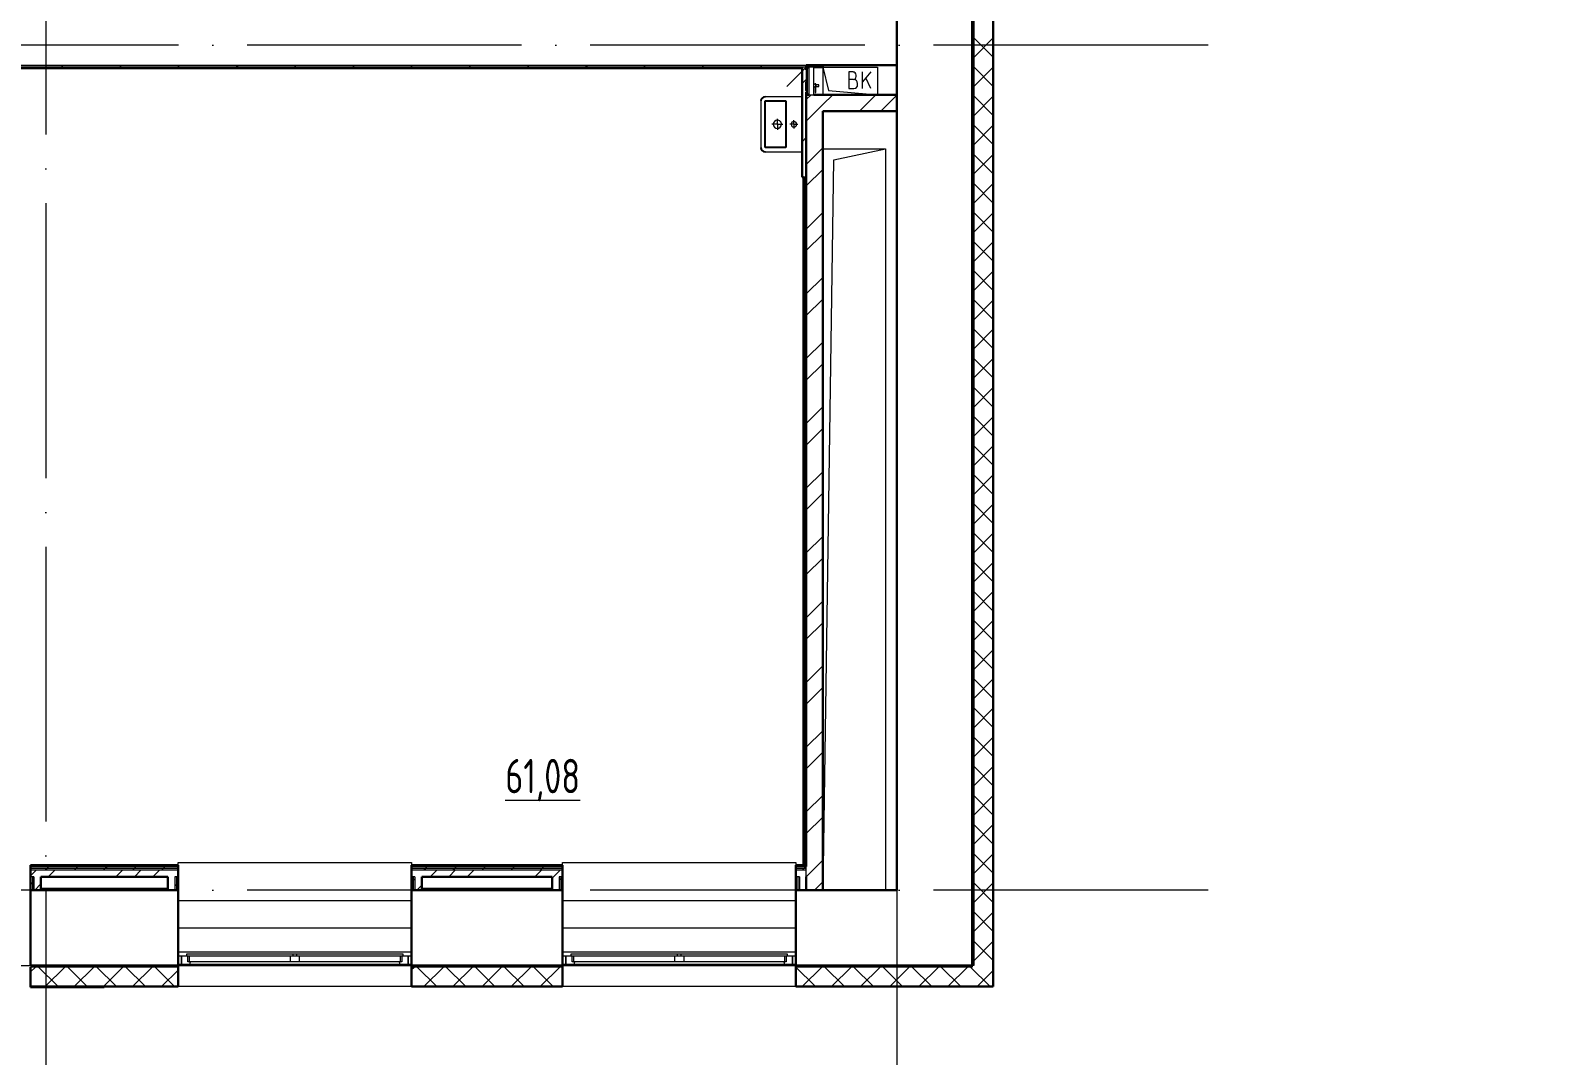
# Model space of a CAD drawing. Header units: millimetres. Extents: x -586848 to 520591, y -385801 to 675781.
# Drawn here: x 9278 to 20421, y -153036 to -145576 of the extents above; entities that cross this region are included whole.
import ezdxf
from ezdxf import colors
from ezdxf.entities.mleader import LeaderData, LeaderLine
from ezdxf.math import Vec2, Vec3

# ---------------------------------------------------------------- set-up
doc = ezdxf.new("R2010")
doc.units = ezdxf.units.MM
doc.linetypes.add('ADSK_Линия сетки', pattern=[25, 20, -2.5, 0, -2.5])
for name, color, linetype, lineweight in [('_ Окна', 7, 'Continuous', 9), ('RC-Выноски', 7, 'Continuous', 0), ('Марки помещений', 252, 'Continuous', 20), ('Оборудование', 8, 'Continuous', 18), ('Ограждение', 252, 'Continuous', 9), ('Окна', 252, 'Continuous', 9), ('Оси', 252, 'Continuous', 9), ('Перекрытие', 252, 'Continuous', 18), ('Стены внутренние', 7, 'Continuous', 18), ('Стены наружные', 7, 'Continuous', 18), ('Стены штриховка', 7, 'Continuous', 9)]:
    doc.layers.add(name, color=color, linetype=linetype, lineweight=lineweight)
doc.layers.add('Узлы', color=7, linetype='Continuous')
doc.styles.add('GOST Common_3', font='', dxfattribs={"height": 3.5})
doc.styles.add('RubezhCAD', font='', dxfattribs={"oblique": 10})
doc.styles.get('GOST Common_3').set_extended_font_data('GOST 2.304 type A')
doc.styles.get('RubezhCAD').set_extended_font_data('GOST type A')

# ---------------------------------------------------------------- blocks, each defined once
blk = doc.blocks.new('1 этаж')
at = {"layer": 'Стены наружные', "lineweight": 9, "true_color": 0x636466}
h = blk.add_hatch(dxfattribs=at)
h.set_pattern_fill('FP_41', color=251, style=0, pattern_type=2)
h.set_pattern_definition([(180, (-32119.82, 96), (-1e-14, -100), [])])
h.paths.add_polyline_path([(-66006, -20704), (-64731, -20704), (-64731, -20694), (-66006, -20694)])
h.paths.add_polyline_path([(2117, -20704), (2694, -20704), (2694, -20694), (1409, -20694), (1409, -20704)])
h.paths.add_polyline_path([(-63031, -20704), (-61881, -20704), (-61881, -20694), (-63031, -20694)])
h.paths.add_polyline_path([(-753, -20704), (-291, -20704), (-291, -20694), (-1391, -20694), (-1391, -20704)])
h.paths.add_polyline_path([(-60181, -20704), (-59051, -20704), (-59051, -20694), (-60181, -20694)])
h.paths.add_polyline_path([(-3623, -20704), (-3091, -20704), (-3091, -20694), (-4166, -20694), (-4166, -20704)])
h.paths.add_polyline_path([(-57351, -20704), (-56241, -20704), (-56241, -20694), (-57351, -20694)])
h.paths.add_polyline_path([(-5866, -20704), (-5866, -20694), (-6961, -20694), (-6961, -20704), (-6493, -20704)])
h.paths.add_polyline_path([(-54541, -20704), (-53451, -20704), (-53451, -20694), (-54541, -20694)])
h.paths.add_polyline_path([(-8661, -20704), (-8661, -20694), (-9766, -20694), (-9766, -20704), (-9363, -20704)])
h.paths.add_polyline_path([(-51751, -20704), (-50621, -20704), (-50621, -20694), (-51751, -20694)])
h.paths.add_polyline_path([(-11516, -20704), (-11466, -20704), (-11466, -20694), (-12546, -20694), (-12546, -20704), (-12234, -20704)])
h.paths.add_polyline_path([(-48921, -20704), (-47801, -20704), (-47801, -20694), (-48921, -20694)])
h.paths.add_polyline_path([(-14246, -20704), (-14246, -20694), (-15321, -20694), (-15321, -20704), (-14386, -20704)])
h.paths.add_polyline_path([(-46101, -20704), (-45031, -20704), (-45031, -20694), (-46101, -20694)])
h.paths.add_polyline_path([(-17256, -20704), (-17021, -20704), (-17021, -20694), (-18121, -20694), (-18121, -20704), (-17974, -20704)])
h.paths.add_polyline_path([(-43331, -20704), (-42231, -20704), (-42231, -20694), (-43331, -20694)])
h.paths.add_polyline_path([(-19821, -20704), (-19821, -20694), (-20921, -20694), (-20921, -20704), (-20127, -20704)])
h.paths.add_polyline_path([(-40531, -20704), (-39401, -20704), (-39401, -20694), (-40531, -20694)])
h.paths.add_polyline_path([(-22621, -20704), (-22621, -20694), (-23701, -20694), (-23701, -20704), (-22997, -20704)])
h.paths.add_polyline_path([(-25867, -20704), (-25401, -20704), (-25401, -20694), (-26501, -20694), (-26501, -20704), (-26499, -20704)])
h.paths.add_polyline_path([(-37701, -20704), (-36591, -20704), (-36591, -20694), (-37701, -20694)])
h.paths.add_polyline_path([(-28203, -20704), (-28201, -20704), (-28201, -20694), (-29241, -20694), (-29240, -20704), (-28378, -20704)])
h.paths.add_polyline_path([(-34891, -20704), (-33781, -20704), (-33781, -20694), (-34891, -20694)])
h.paths.add_polyline_path([(-30941, -20704), (-30941, -20694), (-32081, -20694), (-32080, -20704), (-31091, -20704)])
at = {"color": 251, "lineweight": 18, "true_color": 0x636466}
for p, q in [((1604, -14154), (1646, -14324)), ((1604, -14154), (2004, -14154)), ((1825, -14188), (1795, -14188)), ((1795, -14188), (1795, -14308)), ((1828, -14242), (1795, -14242)), ((1848, -14222), (1848, -14212)), ((1955, -14188), (1895, -14260)), ((1895, -14308), (1895, -14188)), ((1955, -14308), (1919, -14231)), ((2004, -14154), (2004, -14354)), ((1646, -14324), (2004, -14354)), ((1795, -14308), (1832, -14308)), ((1858, -14282), (1858, -14272)), ((1604, -14749), (2062, -14749)), ((1685, -14829), (2062, -14749)), ((2062, -14749), (2062, -20144)), ((1608, -20144), (1685, -14829))]:
    blk.add_line(p, q, dxfattribs=at)
for centre, radius, start, end in [((1825, -14212), 23.3, 0, 90), ((1828, -14222), 20, 270, 0), ((1828, -14272), 30, 0, 90), ((1832, -14282), 26.7, 270, 0)]:
    blk.add_arc(centre, radius, start, end, dxfattribs=at)
at = {"layer": '_ Окна', "color": 251, "true_color": 0x636466}
for p, q in [((-3066, -20626), (-3091, -20626)), ((-3091, -20684), (-3066, -20684)), ((-3066, -20684), (-3066, -20626)), ((-1391, -20626), (-1416, -20626)), ((-1416, -20626), (-1416, -20684)), ((-1416, -20684), (-1391, -20684)), ((-266, -20626), (-291, -20626)), ((-291, -20684), (-266, -20684)), ((-266, -20684), (-266, -20626)), ((1409, -20626), (1384, -20626)), ((1384, -20626), (1384, -20684)), ((1384, -20684), (1409, -20684))]:
    blk.add_line(p, q, dxfattribs=at)
at = {"layer": '_ Окна', "color": 251, "lineweight": 18, "true_color": 0x636466}
for p, q in [((-3028, -20626), (-3066, -20626)), ((-3066, -20626), (-3066, -20684)), ((-3066, -20684), (-3006, -20684)), ((-3020, -20667), (-3020, -20626)), ((-3008, -20667), (-3020, -20667)), ((-3006, -20684), (-3002, -20667)), ((-1480, -20667), (-1475, -20684)), ((-1475, -20684), (-1416, -20684)), ((-1462, -20667), (-1474, -20667)), ((-1462, -20626), (-1462, -20667)), ((-1416, -20626), (-1454, -20626)), ((-1416, -20684), (-1416, -20626)), ((-228, -20626), (-266, -20626)), ((-266, -20626), (-266, -20684)), ((-266, -20684), (-206, -20684)), ((-220, -20667), (-220, -20626)), ((-208, -20667), (-220, -20667)), ((-206, -20684), (-202, -20667)), ((1320, -20667), (1325, -20684)), ((1325, -20684), (1384, -20684)), ((1338, -20667), (1326, -20667)), ((1338, -20626), (1338, -20667)), ((1384, -20626), (1346, -20626)), ((1384, -20684), (1384, -20626))]:
    blk.add_line(p, q, dxfattribs=at)
at = {"layer": 'Оборудование', "color": 251, "true_color": 0x636466}
for p, q in [((1484, -14154), (1343, -14295)), ((1484, -14257), (1482, -14257)), ((1482, -14257), (1482, -14261)), ((1482, -14322), (1482, -14261)), ((1484, -14173), (1484, -14335)), ((1490, -14173), (1484, -14173)), ((1491, -14162), (1491, -14346)), ((1491, -14182), (1492, -14182)), ((1492, -14182), (1491, -14182)), ((1502, -14161), (1492, -14161)), ((1502, -14155), (1502, -14353)), ((1539, -14154), (1503, -14154)), ((1539, -14354), (1539, -14154)), ((1482, -14322), (1482, -14326)), ((1482, -14326), (1484, -14326)), ((1484, -14335), (1490, -14335)), ((1492, -14326), (1491, -14326)), ((1492, -14326), (1491, -14326)), ((1492, -14347), (1502, -14347)), ((1503, -14354), (1539, -14354)), ((1555, -14278), (1539, -14278)), ((1539, -14297), (1555, -14297)), ((1555, -14274), (1550, -14274)), ((1550, -14274), (1550, -14282)), ((1550, -14292), (1550, -14338)), ((1550, -14338), (1555, -14338)), ((1555, -14282), (1555, -14274)), ((1555, -14297), (1555, -14278)), ((1557, -14281), (1555, -14279)), ((1555, -14338), (1555, -14292)), ((1555, -14295), (1557, -14293)), ((1575, -14281), (1557, -14281)), ((1557, -14293), (1557, -14281)), ((1557, -14293), (1575, -14293)), ((1575, -14293), (1575, -14281))]:
    blk.add_line(p, q, dxfattribs=at)
for points, knots in [([(1491, -14171), (1491, -14171), (1491, -14172), (1491, -14172), (1491, -14172), (1491, -14172), (1491, -14172), (1491, -14172), (1490, -14173), (1490, -14173), (1490, -14173), (1490, -14173), (1490, -14173)], [-1, -1, -1, -1, -0.833333, -0.75, -0.666667, -0.583333, -0.5, -0.416667, -0.333333, -0.25, -0.166667, 0, 0, 0, 0]), ([(1492, -14161), (1492, -14161), (1492, -14161), (1492, -14161), (1492, -14161), (1491, -14161), (1491, -14161), (1491, -14161), (1491, -14161), (1491, -14162), (1491, -14162)], [-1, -1, -1, -1, -0.833333, -0.666667, -0.541667, -0.416667, -0.333333, -0.25, -0.166667, 0, 0, 0, 0]), ([(1503, -14154), (1503, -14154), (1503, -14154), (1502, -14154), (1502, -14154), (1502, -14154), (1502, -14154), (1502, -14154), (1502, -14155), (1502, -14155)], [-1, -1, -1, -1, -0.833333, -0.666667, -0.5, -0.333333, -0.25, -0.166667, 0, 0, 0, 0]), ([(1490, -14335), (1490, -14335), (1490, -14335), (1490, -14335), (1490, -14335), (1491, -14335), (1491, -14335), (1491, -14335), (1491, -14335), (1491, -14336), (1491, -14336), (1491, -14336), (1491, -14336)], [0, 0, 0, 0, 0.166667, 0.25, 0.333333, 0.416667, 0.5, 0.583333, 0.666667, 0.75, 0.833333, 1, 1, 1, 1]), ([(1491, -14346), (1491, -14346), (1491, -14346), (1491, -14346), (1491, -14346), (1491, -14346), (1492, -14346), (1492, -14347), (1492, -14347), (1492, -14347), (1492, -14347)], [0, 0, 0, 0, 0.166667, 0.25, 0.333333, 0.416667, 0.541667, 0.666667, 0.833333, 1, 1, 1, 1]), ([(1502, -14353), (1502, -14353), (1502, -14353), (1502, -14353), (1502, -14353), (1502, -14353), (1502, -14354), (1503, -14354), (1503, -14354), (1503, -14354)], [0, 0, 0, 0, 0.166667, 0.25, 0.333333, 0.5, 0.666667, 0.833333, 1, 1, 1, 1])]:
    blk.add_open_spline(points, degree=3, knots=knots, dxfattribs=at)
at = {"layer": 'Ограждение', "color": 251, "true_color": 0x636466}
for p, q in [((-6741, -14164), (1454, -14164)), ((1459, -15229), (1464, -15229)), ((1459, -15229), (1459, -19962)), ((-3091, -19962), (-3091, -19944)), ((-3091, -19944), (-1391, -19944)), ((-1391, -19944), (-1391, -19962)), ((-291, -19962), (-291, -19944)), ((-291, -19944), (1409, -19944)), ((1409, -19944), (1409, -19962)), ((-3091, -20219), (-1391, -20219)), ((-291, -20219), (1409, -20219)), ((-3091, -20419), (-1391, -20419)), ((-291, -20419), (1409, -20419)), ((-3091, -20594), (-1391, -20594)), ((-291, -20594), (1409, -20594))]:
    blk.add_line(p, q, dxfattribs=at)
at = {"layer": 'Окна', "color": 251, "true_color": 0x636466}
for p, q in [((-3028, -20609), (-2256, -20609)), ((-3028, -20626), (-3028, -20609)), ((-2256, -20609), (-2226, -20609)), ((-2256, -20609), (-2256, -20626)), ((-2226, -20609), (-1454, -20609)), ((-2226, -20626), (-2226, -20609)), ((-1454, -20609), (-1454, -20626)), ((-228, -20609), (544, -20609)), ((-228, -20626), (-228, -20609)), ((544, -20609), (574, -20609)), ((544, -20609), (544, -20626)), ((574, -20609), (1346, -20609)), ((574, -20626), (574, -20609)), ((1346, -20609), (1346, -20626)), ((-2256, -20626), (-3028, -20626)), ((-3008, -20667), (-3008, -20626)), ((-2276, -20667), (-3008, -20667)), ((-3006, -20684), (-1475, -20684)), ((-2276, -20626), (-2276, -20667)), ((-2206, -20667), (-2276, -20667)), ((-2226, -20626), (-2256, -20626)), ((-1454, -20626), (-2226, -20626)), ((-2206, -20667), (-2206, -20626)), ((-1474, -20667), (-2206, -20667)), ((-1474, -20626), (-1474, -20667)), ((544, -20626), (-228, -20626)), ((-208, -20667), (-208, -20626)), ((524, -20667), (-208, -20667)), ((-206, -20684), (1325, -20684)), ((524, -20626), (524, -20667)), ((594, -20667), (524, -20667)), ((574, -20626), (544, -20626)), ((1346, -20626), (574, -20626)), ((594, -20667), (594, -20626)), ((1326, -20667), (594, -20667)), ((1326, -20626), (1326, -20667))]:
    blk.add_line(p, q, dxfattribs=at)
at = {"layer": 'Оси', "color": 251, "linetype": 'ADSK_Линия сетки', "ltscale": 100, "true_color": 0x636466}
for p, q in [((-4056, -2644), (-4056, -33770)), ((2144, -2644), (2144, -33770)), ((4411, -13994), (-72528, -13994)), ((4411, -20144), (-72528, -20144))]:
    blk.add_line(p, q, dxfattribs=at)
at = {"layer": 'Перекрытие', "color": 251, "ltscale": 100, "true_color": 0x636466}
for p, q in [((1604, -14154), (2004, -14154)), ((2004, -14154), (2004, -14354))]:
    blk.add_line(p, q, dxfattribs=at)
at = {"layer": 'Стены внутренние', "color": 251, "lineweight": 30, "true_color": 0x636466}
for p, q in [((2694, -20694), (2694, -13354)), ((2846, -20846), (2846, -13354)), ((2144, -13429), (2144, -14354)), ((1604, -14139), (2144, -14139)), ((2144, -14474), (2144, -20144)), ((-4166, -20144), (-4166, -20694)), ((-3166, -20144), (-4091, -20144)), ((-3091, -20694), (-3091, -20144)), ((-1391, -20144), (-1391, -20694)), ((-366, -20144), (-1316, -20144)), ((-291, -20694), (-291, -20144)), ((1409, -20144), (1409, -20694)), ((2144, -20144), (1604, -20144)), ((-4166, -20694), (-3091, -20694)), ((-4166, -20704), (-4166, -20846)), ((-3091, -20846), (-3091, -20704)), ((-1391, -20694), (-291, -20694)), ((-1391, -20704), (-1391, -20846)), ((-291, -20846), (-291, -20704)), ((1409, -20694), (2694, -20694)), ((1409, -20704), (1409, -20846)), ((-4166, -20846), (-3091, -20846)), ((-1391, -20846), (-291, -20846)), ((1409, -20846), (2846, -20846))]:
    blk.add_line(p, q, dxfattribs=at)
at = {"layer": 'Стены внутренние', "color": 251, "linetype": 'Continuous', "lineweight": 9, "true_color": 0x636466}
for p, q in [((2844, -14079), (2704, -13939)), ((2704, -14082), (2844, -13942)), ((2844, -14291), (2704, -14151)), ((2704, -14295), (2844, -14155)), ((2844, -14230), (2846, -14230)), ((2844, -14503), (2704, -14363)), ((2704, -14507), (2844, -14367)), ((2844, -14715), (2704, -14575)), ((2704, -14719), (2844, -14579)), ((2844, -14636), (2846, -14636)), ((2844, -14928), (2704, -14788)), ((2704, -14931), (2844, -14791)), ((2844, -15140), (2704, -15000)), ((2704, -15143), (2844, -15003)), ((2844, -14941), (2846, -14941)), ((2846, -15029), (2844, -15033)), ((2846, -15042), (2844, -15038)), ((2844, -15352), (2704, -15212)), ((2704, -15355), (2844, -15215)), ((2844, -15347), (2846, -15347)), ((2844, -15564), (2704, -15424)), ((2704, -15567), (2844, -15427)), ((2844, -15776), (2704, -15636)), ((2704, -15780), (2844, -15640)), ((2844, -15754), (2846, -15754)), ((2844, -15988), (2704, -15848)), ((2704, -15992), (2844, -15852)), ((2844, -16200), (2704, -16060)), ((2704, -16204), (2844, -16064)), ((2844, -16058), (2846, -16058)), ((2844, -16413), (2704, -16273)), ((2704, -16416), (2844, -16276)), ((2844, -16625), (2704, -16485)), ((2704, -16628), (2844, -16488)), ((2844, -16465), (2846, -16465)), ((2844, -16837), (2704, -16697)), ((2704, -16840), (2844, -16700)), ((2844, -17049), (2704, -16909)), ((2704, -17052), (2844, -16912)), ((2844, -16871), (2846, -16871)), ((2844, -17261), (2704, -17121)), ((2704, -17264), (2844, -17124)), ((2844, -17176), (2846, -17176)), ((2844, -17473), (2704, -17333)), ((2704, -17477), (2844, -17337)), ((2844, -17685), (2704, -17545)), ((2704, -17689), (2844, -17549)), ((2844, -17582), (2846, -17582)), ((2844, -17897), (2704, -17757)), ((2704, -17901), (2844, -17761)), ((2844, -18110), (2704, -17970)), ((2704, -18113), (2844, -17973)), ((2844, -17989), (2846, -17989)), ((2846, -18078), (2844, -18081)), ((2846, -18090), (2844, -18086)), ((2844, -18322), (2704, -18182)), ((2704, -18325), (2844, -18185)), ((2844, -18294), (2846, -18294)), ((2844, -18534), (2704, -18394)), ((2704, -18537), (2844, -18397)), ((2844, -18746), (2704, -18606)), ((2704, -18749), (2844, -18609)), ((2846, -18687), (2844, -18690)), ((2846, -18699), (2844, -18696)), ((2844, -18700), (2846, -18700)), ((2844, -18958), (2704, -18818)), ((2704, -18962), (2844, -18822)), ((2844, -19170), (2704, -19030)), ((2704, -19174), (2844, -19034)), ((2844, -19106), (2846, -19106)), ((2844, -19382), (2704, -19242)), ((2704, -19386), (2844, -19246)), ((2844, -19595), (2704, -19455)), ((2704, -19598), (2844, -19458)), ((2844, -19411), (2846, -19411)), ((2846, -19500), (2844, -19503)), ((2844, -19807), (2704, -19667)), ((2704, -19810), (2844, -19670)), ((2844, -19818), (2846, -19818)), ((2844, -20019), (2704, -19879)), ((2704, -20022), (2844, -19882)), ((2844, -20231), (2704, -20091)), ((2704, -20234), (2844, -20094)), ((2844, -20224), (2846, -20224)), ((2844, -20443), (2704, -20303)), ((2704, -20446), (2844, -20306)), ((2844, -20655), (2704, -20515)), ((2704, -20659), (2844, -20519)), ((2844, -20529), (2846, -20529)), ((-4166, -20740), (-4129, -20704)), ((-3968, -20844), (-4108, -20704)), ((-4057, -20844), (-3917, -20704)), ((-3755, -20844), (-3895, -20704)), ((-3845, -20844), (-3705, -20704)), ((-3543, -20844), (-3683, -20704)), ((-3633, -20844), (-3493, -20704)), ((-3331, -20844), (-3471, -20704)), ((-3421, -20844), (-3281, -20704)), ((-3119, -20844), (-3259, -20704)), ((-3209, -20844), (-3091, -20726)), ((-1391, -20723), (-1371, -20704)), ((-1210, -20844), (-1350, -20704)), ((-1299, -20844), (-1159, -20704)), ((-998, -20844), (-1138, -20704)), ((-1087, -20844), (-947, -20704)), ((-786, -20844), (-926, -20704)), ((-875, -20844), (-735, -20704)), ((-573, -20844), (-713, -20704)), ((-663, -20844), (-523, -20704)), ((-361, -20844), (-501, -20704)), ((-451, -20844), (-311, -20704)), ((1548, -20844), (1409, -20705)), ((1458, -20844), (1598, -20704)), ((1760, -20844), (1620, -20704)), ((1671, -20844), (1811, -20704)), ((1972, -20844), (1832, -20704)), ((1883, -20844), (2023, -20704)), ((2184, -20844), (2044, -20704)), ((2095, -20844), (2235, -20704)), ((2396, -20844), (2256, -20704)), ((2307, -20844), (2447, -20704)), ((2608, -20844), (2468, -20704)), ((2519, -20844), (2659, -20704)), ((2821, -20844), (2681, -20704)), ((-293, -20834), (-291, -20834)), ((2731, -20844), (2844, -20731)), ((-4148, -20844), (-4149, -20846)), ((-4127, -20846), (-4128, -20844)), ((-3540, -20846), (-3541, -20844)), ((-1332, -20844), (-1333, -20846)), ((-511, -20844), (-512, -20846)), ((1484, -20844), (1483, -20846)), ((1739, -20846), (1738, -20844)), ((2305, -20844), (2304, -20846)), ((2326, -20846), (2324, -20844)), ((2540, -20844), (2538, -20846))]:
    blk.add_line(p, q, dxfattribs=at)
at = {"layer": 'Стены внутренние', "color": 251, "true_color": 0x636466}
for p, q in [((-4671, -14139), (1484, -14139)), ((-1391, -20694), (-3091, -20694)), ((1409, -20694), (-291, -20694)), ((-1391, -20846), (-3091, -20846)), ((1409, -20846), (-291, -20846))]:
    blk.add_line(p, q, dxfattribs=at)
at = {"layer": 'Стены наружные', "color": 251, "linetype": 'Continuous', "lineweight": 9, "true_color": 0x636466}
for p, q in [((2704, -13904), (2694, -13904)), ((2704, -14004), (2694, -14004)), ((-3943, -14154), (-3928, -14139)), ((-3519, -14154), (-3504, -14139)), ((-3095, -14154), (-3080, -14139)), ((-2670, -14154), (-2655, -14139)), ((-2246, -14154), (-2231, -14139)), ((-1822, -14154), (-1807, -14139)), ((-1398, -14154), (-1383, -14139)), ((-973, -14154), (-958, -14139)), ((-549, -14154), (-534, -14139)), ((-125, -14154), (-110, -14139)), ((299, -14154), (314, -14139)), ((724, -14154), (739, -14139)), ((1148, -14154), (1163, -14139)), ((2704, -14104), (2694, -14104)), ((-4160, -14159), (-4155, -14154)), ((-4090, -14159), (-4085, -14154)), ((-4019, -14159), (-4014, -14154)), ((-3948, -14159), (-3943, -14154)), ((-3877, -14159), (-3872, -14154)), ((-3807, -14159), (-3802, -14154)), ((-3736, -14159), (-3731, -14154)), ((-3665, -14159), (-3660, -14154)), ((-3595, -14159), (-3590, -14154)), ((-3524, -14159), (-3519, -14154)), ((-3453, -14159), (-3448, -14154)), ((-3382, -14159), (-3377, -14154)), ((-3312, -14159), (-3307, -14154)), ((-3241, -14159), (-3236, -14154)), ((-3170, -14159), (-3165, -14154)), ((-3100, -14159), (-3095, -14154)), ((-3029, -14159), (-3024, -14154)), ((-2958, -14159), (-2953, -14154)), ((-2887, -14159), (-2882, -14154)), ((-2817, -14159), (-2812, -14154)), ((-2746, -14159), (-2741, -14154)), ((-2675, -14159), (-2670, -14154)), ((-2605, -14159), (-2600, -14154)), ((-2534, -14159), (-2529, -14154)), ((-2463, -14159), (-2458, -14154)), ((-2393, -14159), (-2388, -14154)), ((-2322, -14159), (-2317, -14154)), ((-2251, -14159), (-2246, -14154)), ((-2180, -14159), (-2175, -14154)), ((-2110, -14159), (-2105, -14154)), ((-2039, -14159), (-2034, -14154)), ((-1968, -14159), (-1963, -14154)), ((-1898, -14159), (-1893, -14154)), ((-1827, -14159), (-1822, -14154)), ((-1756, -14159), (-1751, -14154)), ((-1685, -14159), (-1680, -14154)), ((-1615, -14159), (-1610, -14154)), ((-1544, -14159), (-1539, -14154)), ((-1473, -14159), (-1468, -14154)), ((-1403, -14159), (-1398, -14154)), ((-1332, -14159), (-1327, -14154)), ((-1261, -14159), (-1256, -14154)), ((-1190, -14159), (-1185, -14154)), ((-1120, -14159), (-1115, -14154)), ((-1049, -14159), (-1044, -14154)), ((-978, -14159), (-973, -14154)), ((-908, -14159), (-903, -14154)), ((-837, -14159), (-832, -14154)), ((-766, -14159), (-761, -14154)), ((-695, -14159), (-690, -14154)), ((-625, -14159), (-620, -14154)), ((-554, -14159), (-549, -14154)), ((-483, -14159), (-478, -14154)), ((-413, -14159), (-408, -14154)), ((-342, -14159), (-337, -14154)), ((-271, -14159), (-266, -14154)), ((-200, -14159), (-195, -14154)), ((-130, -14159), (-125, -14154)), ((-59, -14159), (-54, -14154)), ((12, -14159), (17, -14154)), ((82, -14159), (87, -14154)), ((153, -14159), (158, -14154)), ((224, -14159), (229, -14154)), ((294, -14159), (299, -14154)), ((365, -14159), (370, -14154)), ((436, -14159), (441, -14154)), ((507, -14159), (512, -14154)), ((577, -14159), (582, -14154)), ((648, -14159), (653, -14154)), ((719, -14159), (724, -14154)), ((789, -14159), (794, -14154)), ((860, -14159), (865, -14154)), ((931, -14159), (936, -14154)), ((1002, -14159), (1007, -14154)), ((1072, -14159), (1077, -14154)), ((1143, -14159), (1148, -14154)), ((1214, -14159), (1219, -14154)), ((1284, -14159), (1289, -14154)), ((1355, -14159), (1360, -14154)), ((1426, -14159), (1431, -14154)), ((1454, -14272), (1484, -14242)), ((2704, -14204), (2694, -14204)), ((1484, -14389), (1520, -14354)), ((1604, -14426), (1677, -14354)), ((1871, -14474), (1991, -14354)), ((2028, -14474), (2144, -14358)), ((2704, -14304), (2694, -14304)), ((1484, -14546), (1604, -14426)), ((2704, -14404), (2694, -14404)), ((2704, -14504), (2694, -14504)), ((1454, -14696), (1484, -14666)), ((2704, -14604), (2694, -14604)), ((2704, -14704), (2694, -14704)), ((1484, -14861), (1604, -14741)), ((2704, -14804), (2694, -14804)), ((1484, -15018), (1604, -14898)), ((2704, -14904), (2694, -14904)), ((1464, -14969), (1469, -14964)), ((1464, -15040), (1469, -15035)), ((1480, -19967), (1480, -14954)), ((2704, -15004), (2694, -15004)), ((1464, -15110), (1469, -15105)), ((2704, -15104), (2694, -15104)), ((1464, -15181), (1469, -15176)), ((1464, -15252), (1469, -15247)), ((1484, -15332), (1604, -15212)), ((2704, -15204), (2694, -15204)), ((1464, -15322), (1469, -15317)), ((1484, -15489), (1604, -15369)), ((2704, -15304), (2694, -15304)), ((1464, -15393), (1469, -15388)), ((1464, -15464), (1469, -15459)), ((2704, -15404), (2694, -15404)), ((1464, -15535), (1469, -15530)), ((1464, -15605), (1469, -15600)), ((2704, -15504), (2694, -15504)), ((1464, -15676), (1469, -15671)), ((1484, -15804), (1604, -15684)), ((2704, -15604), (2694, -15604)), ((2704, -15704), (2694, -15704)), ((1464, -15747), (1469, -15742)), ((1464, -15817), (1469, -15812)), ((2704, -15804), (2694, -15804)), ((1464, -15888), (1469, -15883)), ((1484, -15961), (1604, -15841)), ((2704, -15904), (2694, -15904)), ((1464, -15959), (1469, -15954)), ((1464, -16030), (1469, -16025)), ((2704, -16004), (2694, -16004)), ((1464, -16100), (1469, -16095)), ((1484, -16275), (1604, -16155)), ((2704, -16104), (2694, -16104)), ((1464, -16171), (1469, -16166)), ((1464, -16242), (1469, -16237)), ((2704, -16204), (2694, -16204)), ((1464, -16312), (1469, -16307)), ((1464, -16383), (1469, -16378)), ((1484, -16432), (1604, -16312)), ((2704, -16304), (2694, -16304)), ((1464, -16454), (1469, -16449)), ((2704, -16404), (2694, -16404)), ((1464, -16525), (1469, -16520)), ((1464, -16595), (1469, -16590)), ((2704, -16504), (2694, -16504)), ((1464, -16666), (1469, -16661)), ((1484, -16747), (1604, -16627)), ((2704, -16604), (2694, -16604)), ((2704, -16704), (2694, -16704)), ((1464, -16737), (1469, -16732)), ((1464, -16807), (1469, -16802)), ((1484, -16904), (1604, -16784)), ((2704, -16804), (2694, -16804)), ((1464, -16878), (1469, -16873)), ((2704, -16904), (2694, -16904)), ((1464, -16949), (1469, -16944)), ((1464, -17020), (1469, -17015)), ((2704, -17004), (2694, -17004)), ((1464, -17090), (1469, -17085)), ((1464, -17161), (1469, -17156)), ((1484, -17218), (1604, -17098)), ((2704, -17104), (2694, -17104)), ((1464, -17232), (1469, -17227)), ((1484, -17375), (1604, -17255)), ((2704, -17204), (2694, -17204)), ((1464, -17302), (1469, -17297)), ((1464, -17373), (1469, -17368)), ((2704, -17304), (2694, -17304)), ((1464, -17444), (1469, -17439)), ((2704, -17404), (2694, -17404)), ((1464, -17515), (1469, -17510)), ((1464, -17585), (1469, -17580)), ((1484, -17689), (1604, -17569)), ((2704, -17504), (2694, -17504)), ((2704, -17604), (2694, -17604)), ((1464, -17656), (1469, -17651)), ((2704, -17704), (2694, -17704)), ((1464, -17727), (1469, -17722)), ((1464, -17797), (1469, -17792)), ((1484, -17847), (1604, -17727)), ((2704, -17804), (2694, -17804)), ((1464, -17868), (1469, -17863)), ((1464, -17939), (1469, -17934)), ((2704, -17904), (2694, -17904)), ((1464, -18009), (1469, -18004)), ((1484, -18161), (1604, -18041)), ((2704, -18004), (2694, -18004)), ((1464, -18080), (1469, -18075)), ((1464, -18151), (1469, -18146)), ((2704, -18104), (2694, -18104)), ((1464, -18222), (1469, -18217)), ((1484, -18318), (1604, -18198)), ((2704, -18204), (2694, -18204)), ((1464, -18292), (1469, -18287)), ((1464, -18363), (1469, -18358)), ((2704, -18304), (2694, -18304)), ((1464, -18434), (1469, -18429)), ((2704, -18404), (2694, -18404)), ((1464, -18504), (1469, -18499)), ((1464, -18575), (1469, -18570)), ((1484, -18632), (1604, -18512)), ((2704, -18504), (2694, -18504)), ((2704, -18604), (2694, -18604)), ((1464, -18646), (1469, -18641)), ((1464, -18717), (1469, -18712)), ((1484, -18790), (1604, -18670)), ((2704, -18704), (2694, -18704)), ((1464, -18787), (1469, -18782)), ((2704, -18804), (2694, -18804)), ((1464, -18858), (1469, -18853)), ((1464, -18929), (1469, -18924)), ((2704, -18904), (2694, -18904)), ((1464, -18999), (1469, -18994)), ((1484, -19104), (1604, -18984)), ((2704, -19004), (2694, -19004)), ((1464, -19070), (1469, -19065)), ((1464, -19141), (1469, -19136)), ((1484, -19261), (1604, -19141)), ((2704, -19104), (2694, -19104)), ((1464, -19212), (1469, -19207)), ((1464, -19282), (1469, -19277)), ((2704, -19204), (2694, -19204)), ((1464, -19353), (1469, -19348)), ((2704, -19304), (2694, -19304)), ((1464, -19424), (1469, -19419)), ((1464, -19494), (1469, -19489)), ((1484, -19575), (1604, -19455)), ((2704, -19404), (2694, -19404)), ((1464, -19565), (1469, -19560)), ((2704, -19504), (2694, -19504)), ((2704, -19604), (2694, -19604)), ((1464, -19636), (1469, -19631)), ((1464, -19707), (1469, -19702)), ((1484, -19733), (1604, -19613)), ((2704, -19704), (2694, -19704)), ((1464, -19777), (1469, -19772)), ((2704, -19804), (2694, -19804)), ((1464, -19848), (1469, -19843)), ((1464, -19919), (1469, -19914)), ((1484, -20047), (1604, -19927)), ((2704, -19904), (2694, -19904)), ((-4166, -19963), (-4165, -19962)), ((-4166, -20039), (-4123, -19997)), ((-4099, -19967), (-4094, -19962)), ((-4059, -19997), (-4046, -19984)), ((-4046, -19984), (-4034, -19972)), ((-4038, -20047), (-3988, -19997)), ((-4029, -19967), (-4024, -19962)), ((-3958, -19967), (-3953, -19962)), ((-3887, -19967), (-3882, -19962)), ((-3847, -19997), (-3834, -19984)), ((-3834, -19984), (-3822, -19972)), ((-3822, -19972), (-3817, -19967)), ((-3817, -19967), (-3812, -19962)), ((-3746, -19967), (-3741, -19962)), ((-3675, -19967), (-3670, -19962)), ((-3634, -19997), (-3622, -19984)), ((-3622, -19984), (-3609, -19972)), ((-3604, -19967), (-3599, -19962)), ((-3545, -20047), (-3495, -19997)), ((-3534, -19967), (-3529, -19962)), ((-3463, -19967), (-3458, -19962)), ((-3422, -19997), (-3410, -19984)), ((-3410, -19984), (-3397, -19972)), ((-3410, -20047), (-3360, -19997)), ((-3397, -19972), (-3392, -19967)), ((-3392, -19967), (-3387, -19962)), ((-3322, -19967), (-3317, -19962)), ((-3275, -20047), (-3225, -19997)), ((-3251, -19967), (-3246, -19962)), ((-3210, -19997), (-3198, -19984)), ((-3198, -19984), (-3185, -19972)), ((-3180, -19967), (-3175, -19962)), ((-3109, -19967), (-3104, -19962)), ((-1342, -19967), (-1337, -19962)), ((-1301, -19997), (-1288, -19984)), ((-1288, -19984), (-1276, -19972)), ((-1276, -19972), (-1271, -19967)), ((-1271, -19967), (-1266, -19962)), ((-1255, -20047), (-1205, -19997)), ((-1200, -19967), (-1195, -19962)), ((-1130, -19967), (-1125, -19962)), ((-1120, -20047), (-1070, -19997)), ((-1089, -19997), (-1076, -19984)), ((-1076, -19984), (-1064, -19972)), ((-1059, -19967), (-1054, -19962)), ((-988, -19967), (-983, -19962)), ((-985, -20047), (-935, -19997)), ((-917, -19967), (-912, -19962)), ((-877, -19997), (-864, -19984)), ((-864, -19984), (-852, -19972)), ((-852, -19972), (-847, -19967)), ((-847, -19967), (-842, -19962)), ((-776, -19967), (-771, -19962)), ((-705, -19967), (-700, -19962)), ((-665, -19997), (-652, -19984)), ((-652, -19984), (-640, -19972)), ((-635, -19967), (-630, -19962)), ((-564, -19967), (-559, -19962)), ((-493, -19967), (-488, -19962)), ((-492, -20047), (-442, -19997)), ((-452, -19997), (-440, -19984)), ((-440, -19984), (-427, -19972)), ((-427, -19972), (-422, -19967)), ((-422, -19967), (-417, -19962)), ((-366, -20056), (-357, -20047)), ((-357, -20047), (-307, -19997)), ((-352, -19967), (-347, -19962)), ((-303, -20060), (-291, -20047)), ((1416, -19967), (1421, -19962)), ((1457, -19997), (1469, -19984)), ((1469, -19984), (1482, -19972)), ((2704, -20004), (2694, -20004)), ((-4166, -20104), (-4153, -20091)), ((-4153, -20091), (-4141, -20079)), ((-4135, -20144), (-4091, -20099)), ((-3116, -20115), (-3103, -20102)), ((-3103, -20102), (-3091, -20090)), ((-1391, -20087), (-1378, -20074)), ((-1378, -20074), (-1366, -20062)), ((-1352, -20144), (-1316, -20108)), ((-319, -20144), (-316, -20141)), ((-316, -20072), (-303, -20060)), ((1544, -20144), (1604, -20084)), ((2704, -20104), (2694, -20104)), ((2704, -20204), (2694, -20204)), ((2704, -20304), (2694, -20304)), ((2704, -20404), (2694, -20404)), ((2704, -20504), (2694, -20504)), ((2704, -20604), (2694, -20604)), ((-4149, -20846), (-4152, -20851)), ((-4124, -20850), (-4127, -20846))]:
    blk.add_line(p, q, dxfattribs=at)
at = {"layer": 'Стены наружные', "color": 251, "lineweight": 30, "true_color": 0x636466}
for p, q in [((1604, -14139), (1484, -14139)), ((1484, -14173), (1484, -14139)), ((1604, -14154), (1604, -14139)), ((-6751, -14159), (1454, -14159)), ((1454, -14159), (1454, -14954)), ((1484, -14154), (1503, -14154)), ((1539, -14154), (1604, -14154)), ((1484, -19972), (1484, -14335)), ((1503, -14354), (1484, -14354)), ((2144, -14354), (1539, -14354)), ((2144, -14474), (2144, -14354)), ((1604, -20144), (1604, -14474)), ((1604, -14474), (2144, -14474)), ((1454, -14954), (1464, -14954)), ((1464, -14954), (1464, -19962)), ((1469, -14954), (1469, -19967)), ((-4166, -19962), (-4166, -20144)), ((-3091, -19962), (-4166, -19962)), ((-4091, -20047), (-3166, -20047)), ((-4091, -20144), (-4091, -20047)), ((-3166, -20047), (-3166, -20144)), ((-3091, -20144), (-3091, -19962)), ((-1391, -19962), (-1391, -20144)), ((-291, -19962), (-1391, -19962)), ((-1316, -20047), (-366, -20047)), ((-1316, -20144), (-1316, -20047)), ((-366, -20047), (-366, -20144)), ((-291, -20144), (-291, -19962)), ((1409, -19962), (1409, -20144)), ((1464, -19962), (1409, -19962)), ((1469, -19967), (1464, -19967)), ((1484, -20047), (1484, -20144)), ((-4166, -20144), (-4091, -20144)), ((-3166, -20144), (-3091, -20144)), ((-1391, -20144), (-1316, -20144)), ((-366, -20144), (-291, -20144)), ((1409, -20144), (1604, -20144)), ((-3091, -20694), (-4166, -20694)), ((-3091, -20704), (-3091, -20694)), ((-291, -20694), (-1391, -20694)), ((-1391, -20694), (-1391, -20704)), ((-291, -20704), (-291, -20694)), ((2694, -20694), (1409, -20694)), ((1409, -20694), (1409, -20704)), ((-3631, -20846), (-4166, -20846)), ((-4166, -20846), (-4166, -20851)), ((-4166, -20851), (-3631, -20851)), ((-3631, -20851), (-3631, -20846))]:
    blk.add_line(p, q, dxfattribs=at)
at = {"layer": 'Стены наружные', "color": 251, "true_color": 0x636466}
for p, q in [((1604, -14154), (1604, -14354)), ((-4091, -20129), (-3166, -20129)), ((-1316, -20129), (-366, -20129)), ((-5866, -20694), (-4166, -20694)), ((-3091, -20694), (-1391, -20694)), ((-291, -20694), (1409, -20694))]:
    blk.add_line(p, q, dxfattribs=at)
at = {"layer": 'Стены штриховка', "color": 251, "true_color": 0x636466}
for p, q in [((2704, -13354), (2704, -20694)), ((2844, -20846), (2844, -13356)), ((1484, -14154), (-6751, -14154)), ((1454, -14159), (1454, -14154)), ((1484, -14954), (1464, -14954)), ((-3091, -19967), (-4166, -19967)), ((-4166, -19972), (-3091, -19972)), ((-4166, -19984), (-3091, -19984)), ((-4166, -19997), (-3091, -19997)), ((-4141, -20047), (-4166, -20047)), ((-4153, -20047), (-4153, -20144)), ((-4141, -20047), (-4141, -20144)), ((-3091, -20047), (-3116, -20047)), ((-3116, -20047), (-3116, -20144)), ((-3103, -20047), (-3103, -20144)), ((-291, -19967), (-1391, -19967)), ((-1391, -19972), (-291, -19972)), ((-1391, -19984), (-291, -19984)), ((-1391, -19997), (-291, -19997)), ((-1366, -20047), (-1391, -20047)), ((-1378, -20047), (-1378, -20144)), ((-1366, -20047), (-1366, -20144)), ((-291, -20047), (-316, -20047)), ((-316, -20047), (-316, -20144)), ((-303, -20047), (-303, -20144)), ((1464, -19967), (1409, -19967)), ((1409, -19972), (1484, -19972)), ((1409, -19984), (1484, -19984)), ((1409, -19997), (1484, -19997)), ((1434, -20047), (1409, -20047)), ((1422, -20047), (1422, -20144)), ((1434, -20047), (1434, -20144)), ((1469, -19967), (1484, -19967)), ((1484, -20047), (1484, -19972)), ((-3091, -20704), (-4166, -20704)), ((-291, -20704), (-1391, -20704)), ((2694, -20704), (1409, -20704)), ((2704, -20694), (2694, -20694)), ((2694, -20694), (2694, -20704)), ((-4164, -20770), (-4166, -20770)), ((-4164, -20770), (-4164, -20844)), ((-3091, -20770), (-3093, -20770)), ((-3093, -20844), (-3093, -20770)), ((-1389, -20770), (-1391, -20770)), ((-1389, -20770), (-1389, -20844)), ((-291, -20770), (-293, -20770)), ((-293, -20844), (-293, -20770)), ((1411, -20770), (1409, -20770)), ((1411, -20770), (1411, -20844)), ((-4164, -20844), (-3093, -20844)), ((-1389, -20844), (-293, -20844)), ((1411, -20844), (2846, -20844))]:
    blk.add_line(p, q, dxfattribs=at)
at = {"layer": 'Узлы', "color": 251, "lineweight": 9, "true_color": 0x636466}
for p, q in [((1454, -14369), (1184, -14369)), ((1154, -14399), (1154, -14569)), ((1154, -14569), (1154, -14739)), ((1274, -14569), (1234, -14569)), ((1274, -14569), (1274, -14529)), ((1274, -14569), (1274, -14609)), ((1274, -14569), (1314, -14569)), ((1394, -14569), (1364, -14569)), ((1394, -14569), (1394, -14539)), ((1394, -14569), (1394, -14599)), ((1394, -14569), (1424, -14569)), ((1184, -14769), (1454, -14769))]:
    blk.add_line(p, q, dxfattribs=at)
at = {"layer": 'Узлы', "color": 251, "true_color": 0x636466}
for p, q in [((1184, -14739), (1184, -14399)), ((1184, -14399), (1335, -14399)), ((1335, -14399), (1335, -14739)), ((1335, -14739), (1184, -14739))]:
    blk.add_line(p, q, dxfattribs=at)
for centre, start, end in [((1184, -14399), 90, 180), ((1184, -14739), 180, 270)]:
    blk.add_arc(centre, 30, start, end, dxfattribs=at)
at = {"layer": 'Узлы', "color": 251, "lineweight": 9, "true_color": 0x636466}
for centre, radius, start, end in [((1274, -14569), 30, 90, 180), ((1274, -14569), 30, 180, 270), ((1274, -14569), 30, 0, 90.0077), ((1274, -14569), 30, 270, 0), ((1394, -14569), 20, 90, 180), ((1394, -14569), 20, 180, 270), ((1394, -14569), 20, 0, 90.0116), ((1394, -14569), 20, 270, 0)]:
    blk.add_arc(centre, radius, start, end, dxfattribs=at)
at = {"layer": 'Марки помещений', "color": 251, "true_color": 0x636466, "style": 'GOST Common_3', "width": 0.9}
blk.add_text('%%U61,08', height=250, dxfattribs=at).set_placement((-708, -19439))

msp = doc.modelspace()

# ---------------------------------------------------------------- block references
msp.add_blockref('1 этаж', (13443.4, -131688.8))

# ---------------------------------------------------------------- leaders
at = {"layer": 'RC-Выноски', "linetype": 'Continuous', "ltscale": 15}
ml = msp.add_multileader_mtext('Standard', dxfattribs=at)
ml.set_content('{\\H0.91667x;РЦ1.1 -  U/UTP Cat.5e 4x2x0.52 нг(А)-LSLTx} ', color=256, style='RubezhCAD')
ml.set_leader_properties()
ml.build(insert=Vec2(0, 0))
ml.multileader.update_dxf_attribs({"has_text_frame": 1, "text_left_attachment_type": 6, "text_right_attachment_type": 6, "dogleg_length": 2, "arrow_head_size": 400, "scale": 100})
ctx = ml.context
ctx.base_point, ctx.scale, ctx.char_height, ctx.arrow_head_size, ctx.landing_gap_size, ctx.plane_origin = Vec3(-10083.4, -146592), 100, 250, 400, 100, Vec3(-544965.2, -182666.5)
ctx.left_attachment, ctx.right_attachment = 6, 6
notes = []
notes.append((ctx, [(0, (1, 1, 0), (-10283.4, -146592), (1, 0), 200, [(0, [(-11212.6, -145196.4)], 0, [])])]))
ctx.mtext.insert, ctx.mtext.width, ctx.mtext.flow_direction = Vec3(-9983.4, -146296.1), 3715.166, 5
ml = msp.add_multileader_mtext('Standard', dxfattribs=at)
ml.set_content('{\\H0.91667x;РЦ2..12 - }КПСВВнг(А)-LSLTx 1x2x1,0', color=256, style='RubezhCAD')
ml.set_leader_properties()
ml.build(insert=Vec2(0, 0))
ml.multileader.update_dxf_attribs({"has_text_frame": 1, "text_left_attachment_type": 6, "text_right_attachment_type": 6, "dogleg_length": 2, "arrow_head_size": 400, "scale": 100})
ctx = ml.context
ctx.base_point, ctx.scale, ctx.char_height, ctx.arrow_head_size, ctx.landing_gap_size, ctx.plane_origin = Vec3(-18881.5, -147617.5), 100, 250, 400, 100, Vec3(-546509.7, -186334)
ctx.left_attachment, ctx.right_attachment = 6, 6
notes.append((ctx, [(0, (1, 1, 0), (-19081.5, -147617.5), (1, 0), 200, [(0, [(-20066.5, -148864)], 0, [])])]))
ctx.mtext.insert, ctx.mtext.width, ctx.mtext.flow_direction = Vec3(-18781.5, -147317.5), 5324.915, 5
ml = msp.add_multileader_mtext('Standard', dxfattribs=at)
ml.set_content('{\\H0.91667x;РЦ1 - }КПСВВнг(А)-LSLTx 1x2x1,0', color=256, style='RubezhCAD')
ml.set_leader_properties()
ml.build(insert=Vec2(0, 0))
ml.multileader.update_dxf_attribs({"has_text_frame": 1, "text_left_attachment_type": 6, "text_right_attachment_type": 6, "dogleg_length": 2, "arrow_head_size": 400, "scale": 100})
ctx = ml.context
ctx.base_point, ctx.scale, ctx.char_height, ctx.arrow_head_size, ctx.landing_gap_size, ctx.plane_origin = Vec3(-17252.7, -148996.9), 100, 250, 400, 100, Vec3(-544946.4, -187713.4)
ctx.left_attachment, ctx.right_attachment = 6, 6
notes.append((ctx, [(0, (1, 1, 0), (-17452.7, -148996.9), (1, 0), 200, [(0, [(-19502.4, -151339.4)], 0, [])])]))
ctx.mtext.insert, ctx.mtext.width, ctx.mtext.flow_direction = Vec3(-17152.7, -148696.9), 5324.915, 5
for ctx, leaders in notes:
    for number, flags, end, landing, length, lines in leaders:
        leader = LeaderData()
        leader.index, (leader.has_last_leader_line, leader.has_dogleg_vector, leader.attachment_direction) = number, flags
        leader.last_leader_point, leader.dogleg_vector, leader.dogleg_length = Vec3(end), Vec3(landing), length
        for number, points, colour, breaks in lines:
            line = LeaderLine()
            line.index, line.vertices, line.color, line.breaks = number, Vec3.list(points), colors.encode_raw_color(colour), breaks
            leader.lines.append(line)
        ctx.leaders.append(leader)

doc.saveas('drawing.dxf')
